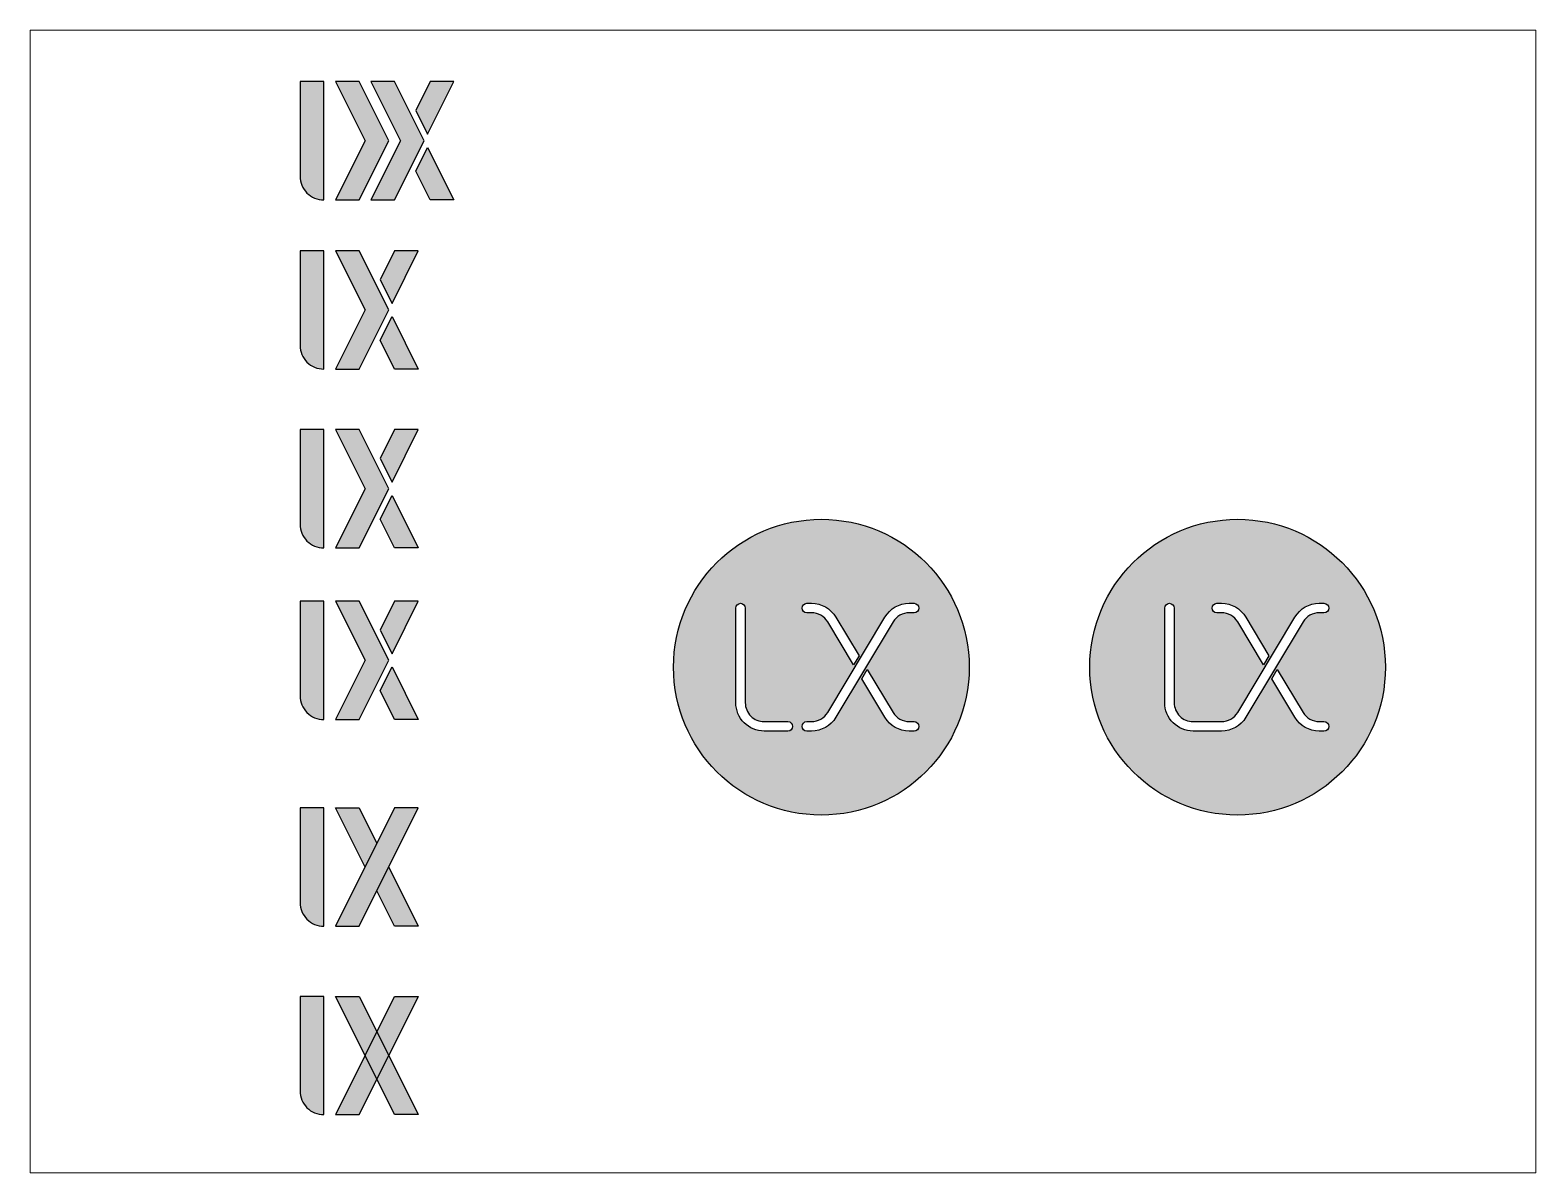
# Paper-space layout 'Layout1' of a CAD drawing. Header units: metres. Extents: x 26 to 231, y 20 to 176.
# The model-space entities are those that its viewports show. They can reach past a viewport. Long polylines and large blocks are cut down to what shows.
import ezdxf

# ---------------------------------------------------------------- set-up
doc = ezdxf.new("R2010")
doc.units = ezdxf.units.M

msp = doc.modelspace()

# ---------------------------------------------------------------- hatches: boundary and pattern name
h = msp.add_hatch(color=83)
h.dxf.hatch_style = 1
h.paths.add_polyline_path([(1, 35.695), (0, 35.695), (0, 31.695, 0.414214), (1, 30.695)])
h = msp.add_hatch(color=71)
h.dxf.hatch_style = 1
h.paths.add_polyline_path([(3.75, 33.195), (2.5, 35.695), (1.5, 35.695), (2.75, 33.195), (1.5, 30.695), (2.5, 30.695)])
h = msp.add_hatch(color=71)
h.dxf.hatch_style = 1
h.paths.add_polyline_path([(5.25, 33.195), (4, 35.695), (3, 35.695), (4.25, 33.195), (3, 30.695), (4, 30.695)])
h = msp.add_hatch(color=83)
h.dxf.hatch_style = 1
h.paths.add_polyline_path([(5.39, 33.475), (6.5, 35.695), (5.5, 35.695), (4.89, 34.475)])
h = msp.add_hatch(color=83)
h.dxf.hatch_style = 1
h.paths.add_polyline_path([(5.39, 32.915), (6.5, 30.695), (5.5, 30.695), (4.89, 31.915)])
h = msp.add_hatch(color=83)
h.dxf.hatch_style = 1
h.paths.add_polyline_path([(1, 28.546), (0, 28.546), (0, 24.546, 0.414214), (1, 23.546)])
h = msp.add_hatch(color=71)
h.dxf.hatch_style = 1
h.paths.add_polyline_path([(3.75, 26.046), (2.5, 28.546), (1.5, 28.546), (2.75, 26.046), (1.5, 23.546), (2.5, 23.546)])
h = msp.add_hatch(color=83)
h.dxf.hatch_style = 1
h.paths.add_polyline_path([(3.89, 26.325), (5, 28.546), (4, 28.546), (3.39, 27.325)])
h = msp.add_hatch(color=83)
h.dxf.hatch_style = 1
h.paths.add_polyline_path([(3.89, 25.766), (5, 23.546), (4, 23.546), (3.39, 24.766)])
h = msp.add_hatch(color=83)
h.dxf.hatch_style = 1
h.paths.add_polyline_path([(1, 20.987), (0, 20.987), (0, 16.987, 0.414214), (1, 15.987)])
h = msp.add_hatch(color=31)
h.dxf.hatch_style = 1
h.paths.add_polyline_path([(3.75, 18.487), (2.5, 20.987), (1.5, 20.987), (2.75, 18.487), (1.5, 15.987), (2.5, 15.987)])
h = msp.add_hatch(color=83)
h.dxf.hatch_style = 1
h.paths.add_polyline_path([(3.89, 18.766), (5, 20.987), (4, 20.987), (3.39, 19.766)])
h = msp.add_hatch(color=83)
h.dxf.hatch_style = 1
h.paths.add_polyline_path([(3.89, 18.207), (5, 15.987), (4, 15.987), (3.39, 17.207)])
h = msp.add_hatch(color=83)
h.dxf.hatch_style = 1
h.paths.add_polyline_path([(45.884, 10.946, 1), (33.384, 10.946, 1)])
h.paths.add_polyline_path([(42.058, 8.829), (41.079, 10.46), (41.312, 10.849), (42.401, 9.035, 0.263447), (43.087, 8.646), (43.287, 8.646, -1), (43.287, 8.246), (43.087, 8.246, -0.263447)], flags=16)
h.paths.add_polyline_path([(38.954, 8.246), (38.754, 8.246), (37.754, 8.246, -0.414214), (36.554, 9.446), (36.554, 13.446, -1), (36.954, 13.446), (36.954, 9.446, 0.414214), (37.754, 8.646), (38.754, 8.646), (38.954, 8.646, 0.263447), (39.64, 9.035), (42.058, 13.064, -0.263447), (43.087, 13.646), (43.287, 13.646, -1), (43.287, 13.246), (43.087, 13.246, 0.263447), (42.401, 12.858), (39.983, 8.829, -0.263447)], flags=16)
h.paths.add_polyline_path([(40.729, 11.043), (39.64, 12.858, 0.263447), (38.954, 13.246), (38.754, 13.246, -1), (38.754, 13.646), (38.954, 13.646, -0.263447), (39.983, 13.064), (40.962, 11.432)], flags=16)
h.paths.add_polyline_path([(28.289, 10.946, 1), (15.789, 10.946, 1)])
h.paths.add_polyline_path([(24.726, 8.829), (23.747, 10.46), (23.98, 10.849), (25.069, 9.035, 0.263447), (25.755, 8.646), (25.955, 8.646, -1), (25.955, 8.246), (25.755, 8.246, -0.263447)], flags=16)
h.paths.add_polyline_path([(21.622, 8.246), (21.422, 8.246, -1), (21.422, 8.646), (21.622, 8.646, 0.263447), (22.308, 9.035), (24.726, 13.064, -0.263447), (25.755, 13.646), (25.955, 13.646, -1), (25.955, 13.246), (25.755, 13.246, 0.263447), (25.069, 12.858), (22.651, 8.829, -0.263447)], flags=16)
h.paths.add_polyline_path([(20.622, 8.246), (19.622, 8.246, -0.414214), (18.422, 9.446), (18.422, 13.446, -1), (18.822, 13.446), (18.822, 9.446, 0.414214), (19.622, 8.646), (20.622, 8.646, -1)], flags=16)
h.paths.add_polyline_path([(23.397, 11.043), (22.308, 12.858, 0.263447), (21.622, 13.246), (21.422, 13.246, -1), (21.422, 13.646), (21.622, 13.646, -0.263447), (22.651, 13.064), (23.63, 11.432)], flags=16)
h = msp.add_hatch(color=83)
h.dxf.hatch_style = 1
h.paths.add_polyline_path([(1, 13.737), (0, 13.737), (0, 9.737, 0.414214), (1, 8.737)])
h = msp.add_hatch(color=83)
h.dxf.hatch_style = 1
h.paths.add_polyline_path([(3.75, 11.237), (2.5, 13.737), (1.5, 13.737), (2.75, 11.237), (1.5, 8.737), (2.5, 8.737)])
h = msp.add_hatch(color=31)
h.dxf.hatch_style = 1
h.paths.add_polyline_path([(3.89, 11.516), (5, 13.737), (4, 13.737), (3.39, 12.516)])
h = msp.add_hatch(color=231)
h.dxf.hatch_style = 1
h.paths.add_polyline_path([(3.89, 10.957), (5, 8.737), (4, 8.737), (3.39, 9.957)])
h = msp.add_hatch(color=83)
h.dxf.hatch_style = 1
h.paths.add_polyline_path([(1, 5), (0, 5), (0, 1, 0.414214), (1, 0)])
h = msp.add_hatch(color=125)
h.dxf.hatch_style = 1
h.paths.add_polyline_path([(5, 5), (4, 5), (1.5, 0), (2.5, 0)])
h = msp.add_hatch(color=83)
h.dxf.hatch_style = 1
h.paths.add_polyline_path([(2.75, 2.5), (3.25, 3.5), (2.5, 5), (1.5, 5)])
h = msp.add_hatch(color=83)
h.dxf.hatch_style = 1
h.paths.add_polyline_path([(3.75, 2.5), (3.25, 1.5), (4, 0), (5, 0)])
h = msp.add_hatch(color=83)
h.dxf.hatch_style = 1
h.paths.add_polyline_path([(1, -2.965), (0, -2.965), (0, -6.965, 0.414214), (1, -7.965)])
h = msp.add_hatch(color=125)
h.dxf.hatch_style = 1
h.paths.add_polyline_path([(2.5, -2.965), (1.5, -2.965), (2.75, -5.465), (1.5, -7.965), (2.5, -7.965), (3.75, -5.465)])
h = msp.add_hatch(color=83)
h.dxf.hatch_style = 1
h.paths.add_polyline_path([(2.75, -5.465), (4, -2.965), (5, -2.965), (3.75, -5.465), (5, -7.965), (4, -7.965)])

# ---------------------------------------------------------------- linework, layer by layer
for p, q in [((1.5, 23.546), (1.5, 23.546)), ((1.5, 15.987), (1.5, 15.987)), ((1.5, 8.737), (1.5, 8.737))]:
    msp.add_line(p, q)
at = {"color": 83}
for p, q in [((4, 5), (1.5, 0)), ((2.75, -5.465), (1.5, -2.965))]:
    msp.add_line(p, q, dxfattribs=at)
for points in [[(0, 31.695, 0.414214), (1, 30.695), (1, 35.695), (0, 35.695)], [(0, 24.546, 0.414214), (1, 23.546), (1, 28.546), (0, 28.546)], [(0, 16.987, 0.414214), (1, 15.987), (1, 20.987), (0, 20.987)], [(0, 9.737, 0.414214), (1, 8.737), (1, 13.737), (0, 13.737)], [(0, 1, 0.414214), (1, 0), (1, 5), (0, 5)], [(0, -6.965, 0.414214), (1, -7.965), (1, -2.965), (0, -2.965)]]:
    msp.add_lwpolyline(points, format="xyb", close=True, dxfattribs=at)
at = {"color": 71, "flags": 128}
for points in [[(2.5, 35.695), (1.5, 35.695), (2.75, 33.195), (1.5, 30.695), (2.5, 30.695), (3.75, 33.195)], [(4, 35.695), (3, 35.695), (4.25, 33.195), (3, 30.695), (4, 30.695), (5.25, 33.195)], [(2.5, 28.546), (1.5, 28.546), (2.75, 26.046), (1.5, 23.546), (2.5, 23.546), (3.75, 26.046)], [(2.5, 13.737), (1.5, 13.737), (2.75, 11.237), (1.5, 8.737), (2.5, 8.737), (3.75, 11.237)]]:
    msp.add_lwpolyline(points, close=True, dxfattribs=at)
at = {"color": 83, "flags": 128}
for points in [[(5.39, 33.475), (6.5, 35.695), (5.5, 35.695), (4.89, 34.475)], [(5.39, 32.915), (6.5, 30.695), (5.5, 30.695), (4.89, 31.915)], [(3.89, 26.325), (5, 28.546), (4, 28.546), (3.39, 27.325)], [(3.89, 25.766), (5, 23.546), (4, 23.546), (3.39, 24.766)], [(3.89, 18.766), (5, 20.987), (4, 20.987), (3.39, 19.766)], [(3.89, 18.207), (5, 15.987), (4, 15.987), (3.39, 17.207)]]:
    msp.add_lwpolyline(points, close=True, dxfattribs=at)
at = {"color": 31, "flags": 128}
for points in [[(2.5, 20.987), (1.5, 20.987), (2.75, 18.487), (1.5, 15.987), (2.5, 15.987), (3.75, 18.487)], [(3.89, 11.516), (5, 13.737), (4, 13.737), (3.39, 12.516)]]:
    msp.add_lwpolyline(points, close=True, dxfattribs=at)
at = {"color": 83, "flags": 128}
for points in [[(18.822, 13.446), (18.822, 9.446, 0.414214), (19.622, 8.646), (20.622, 8.646, -1), (20.622, 8.246), (19.622, 8.246, -0.414214), (18.422, 9.446), (18.422, 13.446, -1)], [(25.955, 13.246), (25.755, 13.246, 0.263447), (25.069, 12.858), (22.651, 8.829, -0.263447), (21.622, 8.246), (21.422, 8.246, -1), (21.422, 8.646), (21.622, 8.646, 0.263447), (22.308, 9.035), (24.726, 13.064, -0.263447), (25.755, 13.646), (25.955, 13.646, -1)], [(21.422, 13.646), (21.622, 13.646, -0.263447), (22.651, 13.064), (23.63, 11.432), (23.397, 11.043), (22.308, 12.858, 0.263447), (21.622, 13.246), (21.422, 13.246, -1)], [(38.754, 8.246), (37.754, 8.246, -0.414214), (36.554, 9.446), (36.554, 13.446, -1), (36.954, 13.446), (36.954, 9.446, 0.414214), (37.754, 8.646), (38.754, 8.646), (38.954, 8.646, 0.263447), (39.64, 9.035), (42.058, 13.064, -0.263447), (43.087, 13.646), (43.287, 13.646, -1), (43.287, 13.246), (43.087, 13.246, 0.263447), (42.401, 12.858), (39.983, 8.829, -0.263447), (38.954, 8.246)], [(38.754, 13.646), (38.954, 13.646, -0.263447), (39.983, 13.064), (40.962, 11.432), (40.729, 11.043), (39.64, 12.858, 0.263447), (38.954, 13.246), (38.754, 13.246, -1)], [(23.747, 10.46), (23.98, 10.849), (25.069, 9.035, 0.263447), (25.755, 8.646), (25.955, 8.646, -1), (25.955, 8.246), (25.755, 8.246, -0.263447), (24.726, 8.829)], [(41.079, 10.46), (41.312, 10.849), (42.401, 9.035, 0.263447), (43.087, 8.646), (43.287, 8.646, -1), (43.287, 8.246), (43.087, 8.246, -0.263447), (42.058, 8.829)]]:
    msp.add_lwpolyline(points, format="xyb", close=True, dxfattribs=at)
at = {"color": 231, "flags": 128}
msp.add_lwpolyline([(3.89, 10.957), (5, 8.737), (4, 8.737), (3.39, 9.957)], close=True, dxfattribs=at)
at = {"color": 125}
msp.add_lwpolyline([(1.5, 0), (2.5, 0), (5, 5), (4, 5)], close=True, dxfattribs=at)
at = {"color": 83}
for points in [[(2.75, 2.5), (1.5, 5), (2.5, 5), (3.25, 3.5)], [(3.75, 2.5), (5, 0), (4, 0), (3.25, 1.5)]]:
    msp.add_lwpolyline(points, dxfattribs=at)
at = {"color": 129}
msp.add_lwpolyline([(2.75, -5.465), (1.5, -2.965), (2.5, -2.965), (3.75, -5.465)], dxfattribs=at)
at = {"color": 83}
msp.add_lwpolyline([(2.75, -5.465), (4, -2.965), (5, -2.965), (3.75, -5.465), (5, -7.965), (4, -7.965)], close=True, dxfattribs=at)
at = {"color": 125}
msp.add_lwpolyline([(2.75, -5.465), (1.5, -7.965), (2.5, -7.965), (3.75, -5.465)], dxfattribs=at)
at = {"color": 83}
for centre in [(22.039, 10.946), (39.634, 10.946)]:
    msp.add_circle(centre, 6.25, dxfattribs=at)

psp = doc.layouts.get("Layout1")

# ---------------------------------------------------------------- viewports
at = {"layer": '0', "view_target_point": (370776.427, 310629.57)}
psp.add_viewport(center=(128.5, 97.5), size=(205.6, 156), view_center_point=(-370756.01, -310615.847), view_height=48.29856, dxfattribs=at)

doc.saveas('drawing.dxf')
